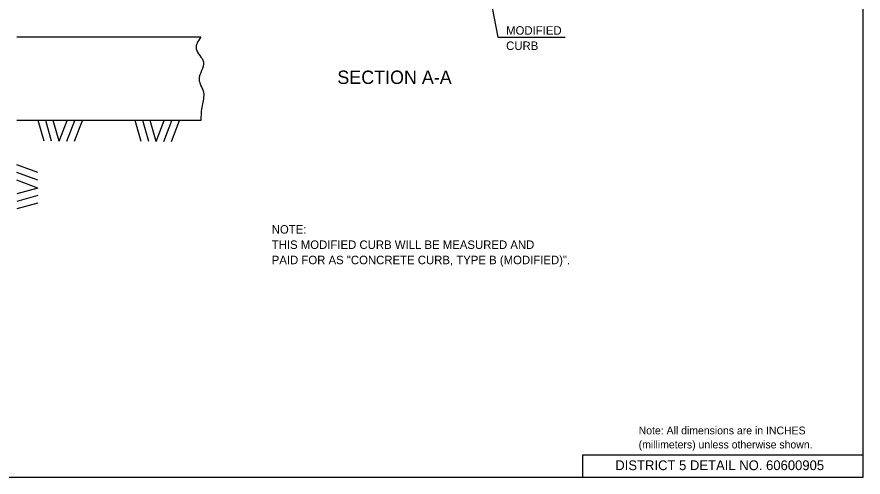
# Model space of a CAD drawing. Extents: x 2261474 to 2262104, y -3123680 to -3123280.
# Drawn here: x 2261800.5 to 2262104.1, y -3123680.5 to -3123515.2 of the extents above; entities that cross this region are included whole.
import ezdxf

# ---------------------------------------------------------------- set-up
doc = ezdxf.new("R2010")
doc.units = 0
for name, color, linetype in [('Default', 7, 'Continuous'), ('RD_Pr_Roadway_Items', 7, 'Continuous'), ('RD_Pr_Roadway_Notes', 7, 'Continuous'), ('SH_General_Details', 7, 'Continuous')]:
    doc.layers.add(name, color=color, linetype=linetype)

msp = doc.modelspace()

# ---------------------------------------------------------------- linework, layer by layer
at = {"layer": 'Default'}
msp.add_lwpolyline([(2261474.13, -3123680.48), (2262104.13, -3123680.48), (2262104.13, -3123280.48), (2261474.13, -3123280.48)], close=True, dxfattribs=at)
at = {"layer": 'RD_Pr_Roadway_Items'}
for p, q in [((2261866.52, -3123522.47), (2261800.52, -3123522.47)), ((2261866.52, -3123552.47), (2261800.52, -3123552.47)), ((2261810.29, -3123559.86), (2261808.16, -3123552.4)), ((2261812.98, -3123559.86), (2261810.85, -3123552.4)), ((2261815.67, -3123559.86), (2261813.54, -3123552.4)), ((2261815.67, -3123559.86), (2261818.51, -3123552.4)), ((2261818.44, -3123559.86), (2261821.28, -3123552.4)), ((2261821.21, -3123559.86), (2261824.05, -3123552.4)), ((2261845.12, -3123559.93), (2261843, -3123552.48)), ((2261847.82, -3123559.93), (2261845.69, -3123552.48)), ((2261850.51, -3123559.93), (2261848.38, -3123552.48)), ((2261850.51, -3123559.93), (2261853.34, -3123552.48)), ((2261853.28, -3123559.93), (2261856.12, -3123552.48)), ((2261856.04, -3123559.93), (2261858.88, -3123552.48)), ((2261808, -3123571.15), (2261800.55, -3123568.31)), ((2261808, -3123573.91), (2261800.55, -3123571.08)), ((2261808, -3123576.69), (2261800.55, -3123573.85)), ((2261808, -3123576.69), (2261800.55, -3123578.81)), ((2261808, -3123579.38), (2261800.55, -3123581.51)), ((2261808, -3123582.07), (2261800.55, -3123584.19))]:
    msp.add_line(p, q, dxfattribs=at)
msp.add_spline([(2261866.52, -3123522.47), (2261864.85, -3123526.74), (2261867.46, -3123531.42), (2261865.9, -3123537.66), (2261867.46, -3123542.35), (2261866.94, -3123547.03), (2261866.52, -3123552.47)], degree=3, dxfattribs=at)
at = {"layer": 'RD_Pr_Roadway_Notes'}
for p, q in [((2261964.62, -3123477.6), (2261973.03, -3123522.5)), ((2261973.03, -3123522.5), (2261997.27, -3123522.5))]:
    msp.add_line(p, q, dxfattribs=at)
at = {"layer": 'SH_General_Details'}
for p, q in [((2262003.61, -3123672.47), (2262104.13, -3123672.47)), ((2262003.61, -3123680.48), (2262003.61, -3123672.47))]:
    msp.add_line(p, q, dxfattribs=at)

# ---------------------------------------------------------------- texts
at = {"layer": 'RD_Pr_Roadway_Notes'}
for s, height, p in [('MODIFIED', 3.048, (2261976.05, -3123521.62)), ('CURB', 3.048, (2261976.05, -3123527.11)), ('SECTION A-A', 4.8, (2261915.51, -3123539.31)), ('NOTE:', 3.048, (2261891.96, -3123593.06)), ('THIS MODIFIED CURB WILL BE MEASURED AND', 3.048, (2261891.96, -3123598.55)), ('PAID FOR AS "CONCRETE CURB, TYPE B (MODIFIED)".', 3.048, (2261891.96, -3123604.04)), ('Note: All dimensions are in INCHES', 2.808, (2262023.61, -3123665.14)), ('(millimeters) unless otherwise shown.', 2.808, (2262023.61, -3123670.19))]:
    msp.add_text(s, height=height, dxfattribs=at).set_placement(p)
at = {"layer": 'SH_General_Details'}
msp.add_text('DISTRICT 5 DETAIL NO. 60600905', height=3.5, dxfattribs=at).set_placement((2262015.23, -3123677.98))

doc.saveas('drawing.dxf')
